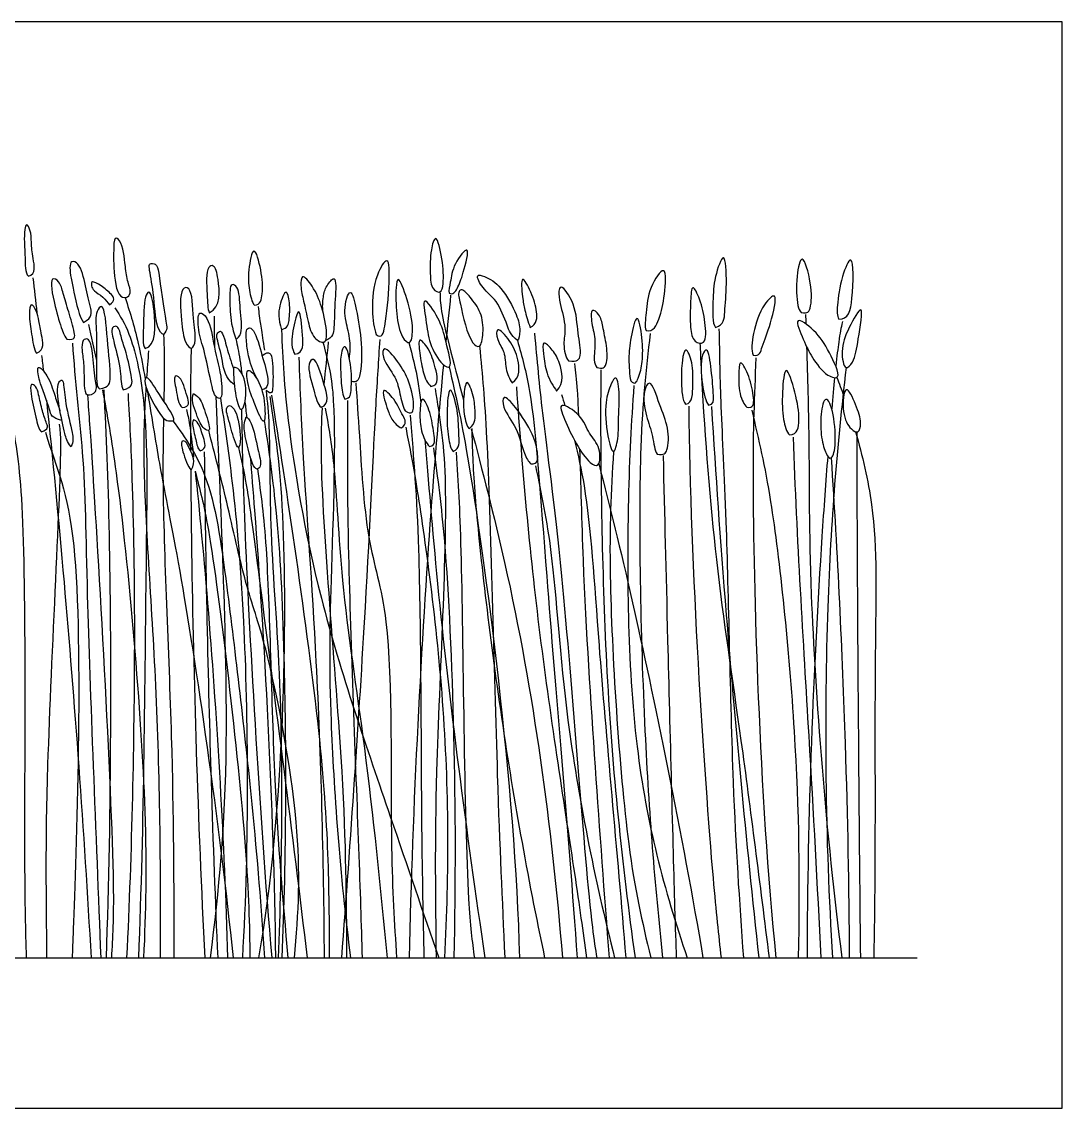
# Model space of a CAD drawing. Header units: millimetres. Extents: x 0.2 to 24.3, y 8.3 to 14.
# Drawn here: x 22.874 to 24.261, y 8.339 to 9.786 of the extents above; entities that cross this region are included whole.
import ezdxf

# ---------------------------------------------------------------- set-up
doc = ezdxf.new("R2010")
doc.units = ezdxf.units.MM
for name, color, linetype, true_color in [('AG-DIAGRAM', 7, 'Continuous', 0xfecc66), ('AG-PLANTS', 7, 'Continuous', 0x66ccff), ('X-VPRT', 6, 'Continuous', 0xff00ff)]:
    doc.layers.add(name, color=color, linetype=linetype, true_color=true_color)

msp = doc.modelspace()

# ---------------------------------------------------------------- linework, layer by layer
at = {"layer": 'AG-DIAGRAM'}
msp.add_line((21.5706, 8.5392), (24.0679, 8.5392), dxfattribs=at)
at = {"layer": 'AG-PLANTS'}
for points, knots in [([(22.8831, 9.4473), (22.8788, 9.4518), (22.879, 9.4739), (22.8774, 9.492), (22.8779, 9.508), (22.8805, 9.5194), (22.8867, 9.5074), (22.8871, 9.4917), (22.8882, 9.4727), (22.894, 9.4504), (22.8831, 9.4473)], [0, 0, 0, 0, 0.282709, 0.534439, 0.762472, 0.909321, 1.07173, 1.297758, 1.556422, 1.832909, 1.832909, 1.832909, 1.832909]), ([(23.004, 9.4235), (22.9987, 9.4316), (22.9963, 9.465), (22.9969, 9.4795), (22.997, 9.5013), (23.0091, 9.4924), (23.0118, 9.4632), (23.0149, 9.4405), (23.021, 9.4256), (23.0136, 9.4172), (23.0067, 9.4194), (23.004, 9.4235)], [0, 0, 0, 0, 0.326667, 0.551191, 0.750058, 0.897395, 1.289926, 1.541387, 1.740254, 1.88718, 2.052257, 2.052257, 2.052257, 2.052257]), ([(23.4317, 9.4266), (23.4293, 9.4255), (23.4196, 9.4298), (23.4186, 9.4521), (23.4184, 9.4793), (23.4265, 9.5078), (23.436, 9.4674), (23.4369, 9.44), (23.4344, 9.4277), (23.4317, 9.4266)], [0, 0, 0, 0, 0.158642, 0.393588, 0.682681, 0.889358, 1.161833, 1.457249, 1.634467, 1.634467, 1.634467, 1.634467]), ([(23.4439, 9.4249), (23.443, 9.4284), (23.4463, 9.4409), (23.4484, 9.4621), (23.4745, 9.4954), (23.4621, 9.4492), (23.4563, 9.4328), (23.4493, 9.4222), (23.4439, 9.4249)], [0, 0, 0, 0, 0.211109, 0.490783, 0.760331, 1.063372, 1.329876, 1.519564, 1.519564, 1.519564, 1.519564]), ([(23.1844, 9.4086), (23.181, 9.4124), (23.1768, 9.4308), (23.1754, 9.4523), (23.1833, 9.4949), (23.1947, 9.4519), (23.1959, 9.4267), (23.1927, 9.4091), (23.1844, 9.4086)], [0, 0, 0, 0, 0.255358, 0.545705, 0.827841, 1.115285, 1.428852, 1.660482, 1.660482, 1.660482, 1.660482]), ([(23.799, 9.3792), (23.7944, 9.3843), (23.7959, 9.417), (23.7963, 9.4421), (23.8118, 9.4881), (23.8146, 9.4326), (23.811, 9.4027), (23.8105, 9.3824), (23.799, 9.3792)], [0, 0, 0, 0, 0.326113, 0.649896, 0.939677, 1.266178, 1.611075, 1.866803, 1.866803, 1.866803, 1.866803]), ([(23.9133, 9.399), (23.911, 9.4011), (23.9072, 9.4094), (23.9058, 9.4444), (23.9143, 9.4839), (23.9277, 9.4354), (23.9271, 9.4065), (23.9221, 9.3973), (23.9133, 9.399)], [0, 0, 0, 0, 0.182171, 0.531806, 0.804152, 1.128633, 1.453244, 1.628197, 1.628197, 1.628197, 1.628197]), ([(23.9633, 9.3902), (23.9606, 9.3943), (23.9613, 9.4107), (23.9657, 9.4434), (23.9832, 9.4868), (23.9831, 9.4165), (23.9758, 9.389), (23.9633, 9.3902)], [0, 0, 0, 0, 0.243062, 0.596728, 0.875777, 1.278823, 1.602726, 1.602726, 1.602726, 1.602726]), ([(22.9567, 9.3859), (22.9508, 9.3925), (22.9437, 9.4272), (22.9373, 9.4564), (22.9397, 9.4688), (22.9529, 9.464), (22.9593, 9.4336), (22.9659, 9.406), (22.9688, 9.3925), (22.9567, 9.3859)], [0, 0, 0, 0, 0.388884, 0.730836, 0.904436, 1.082374, 1.411318, 1.743208, 1.983661, 1.983661, 1.983661, 1.983661]), ([(23.0634, 9.3697), (23.0689, 9.3757), (23.0654, 9.3881), (23.0574, 9.4504), (23.0546, 9.464), (23.0441, 9.465), (23.0439, 9.456), (23.0511, 9.4245), (23.0521, 9.3818), (23.0606, 9.37), (23.0634, 9.3697)], [0, 0, 0, 0, 0.209656, 0.648686, 0.843733, 0.985888, 1.120474, 1.434948, 1.803245, 1.999417, 1.999417, 1.999417, 1.999417]), ([(23.1242, 9.3987), (23.1221, 9.4036), (23.1214, 9.4228), (23.1191, 9.4602), (23.132, 9.4629), (23.1369, 9.4428), (23.1401, 9.4056), (23.1242, 9.3987)], [0, 0, 0, 0, 0.312881, 0.68631, 0.845458, 1.117991, 1.539971, 1.539971, 1.539971, 1.539971]), ([(23.3468, 9.3696), (23.3437, 9.3775), (23.34, 9.4038), (23.3438, 9.4455), (23.3643, 9.4791), (23.3645, 9.434), (23.3599, 9.3853), (23.3545, 9.3635), (23.3468, 9.3696)], [0, 0, 0, 0, 0.32077, 0.702306, 0.9689, 1.267536, 1.69413, 1.936279, 1.936279, 1.936279, 1.936279]), ([(23.7065, 9.375), (23.7042, 9.3803), (23.7073, 9.4009), (23.7085, 9.4294), (23.7346, 9.4692), (23.7311, 9.4185), (23.7257, 9.3938), (23.7164, 9.3727), (23.7065, 9.375)], [0, 0, 0, 0, 0.270794, 0.595694, 0.887975, 1.197832, 1.525525, 1.776595, 1.776595, 1.776595, 1.776595]), ([(22.9344, 9.3633), (22.9327, 9.3655), (22.9289, 9.3714), (22.9159, 9.4148), (22.9109, 9.4492), (22.9258, 9.4397), (22.9294, 9.4238), (22.937, 9.3997), (22.9445, 9.3741), (22.946, 9.3619), (22.9344, 9.3633)], [0, 0, 0, 0, 0.202793, 0.405585, 0.724165, 0.914216, 1.167282, 1.484457, 1.818285, 2.042091, 2.042091, 2.042091, 2.042091]), ([(23.2649, 9.3654), (23.26, 9.3709), (23.2557, 9.3872), (23.25, 9.4147), (23.2457, 9.4313), (23.247, 9.4531), (23.2645, 9.4311), (23.2745, 9.408), (23.282, 9.373), (23.2789, 9.3559), (23.2686, 9.3613), (23.2649, 9.3654)], [0, 0, 0, 0, 0.248214, 0.522676, 0.76628, 0.928683, 1.138229, 1.425223, 1.734949, 1.911612, 2.099722, 2.099722, 2.099722, 2.099722]), ([(23.2758, 9.3995), (23.2749, 9.4062), (23.2758, 9.4201), (23.2793, 9.4336), (23.2944, 9.4523), (23.2916, 9.4128), (23.2906, 9.381), (23.2895, 9.3657), (23.2789, 9.3613)], [0, 0, 0, 0, 0.26639, 0.502963, 0.716458, 1.026765, 1.391488, 1.634149, 1.634149, 1.634149, 1.634149]), ([(23.3818, 9.3664), (23.3773, 9.3742), (23.3735, 9.3973), (23.3722, 9.4289), (23.3758, 9.451), (23.3896, 9.4132), (23.3969, 9.3798), (23.393, 9.3539), (23.3846, 9.3617), (23.3818, 9.3664)], [0, 0, 0, 0, 0.288949, 0.593485, 0.765434, 1.038045, 1.370839, 1.585477, 1.761207, 1.761207, 1.761207, 1.761207]), ([(23.5349, 9.3617), (23.5371, 9.3629), (23.5393, 9.3768), (23.5343, 9.3967), (23.5153, 9.4328), (23.4937, 9.4472), (23.4777, 9.4506), (23.4895, 9.4292), (23.5086, 9.4157), (23.521, 9.3826), (23.5261, 9.3689), (23.5349, 9.3617)], [0, 0, 0, 0, 0.197614, 0.455411, 0.80158, 1.084943, 1.249397, 1.472709, 1.749919, 2.070845, 2.308295, 2.308295, 2.308295, 2.308295]), ([(23.5521, 9.3792), (23.549, 9.3862), (23.5444, 9.4034), (23.5418, 9.4171), (23.5384, 9.4544), (23.555, 9.4234), (23.5615, 9.4012), (23.5612, 9.3835), (23.5521, 9.3792)], [0, 0, 0, 0, 0.302599, 0.565115, 0.860838, 1.137109, 1.461476, 1.752061, 1.752061, 1.752061, 1.752061]), ([(23.0388, 9.3509), (23.0348, 9.356), (23.0373, 9.3798), (23.0363, 9.4176), (23.0453, 9.431), (23.0525, 9.4003), (23.0536, 9.3551), (23.0388, 9.3509)], [0, 0, 0, 0, 0.303673, 0.667432, 0.827124, 1.115874, 1.528062, 1.528062, 1.528062, 1.528062]), ([(23.093, 9.3592), (23.0894, 9.3666), (23.0873, 9.3871), (23.0835, 9.4315), (23.102, 9.434), (23.1019, 9.389), (23.1074, 9.3649), (23.1017, 9.3471), (23.0952, 9.3547), (23.093, 9.3592)], [0, 0, 0, 0, 0.283242, 0.611499, 0.75519, 1.079724, 1.357947, 1.533507, 1.703691, 1.703691, 1.703691, 1.703691]), ([(23.1598, 9.3638), (23.154, 9.3794), (23.1516, 9.4001), (23.1511, 9.4268), (23.1533, 9.4382), (23.1648, 9.4325), (23.1644, 9.4034), (23.1699, 9.3733), (23.1618, 9.3636), (23.1598, 9.3638)], [0, 0, 0, 0, 0.303492, 0.603013, 0.763071, 0.917345, 1.219378, 1.540991, 1.721258, 1.721258, 1.721258, 1.721258]), ([(23.2205, 9.3761), (23.2159, 9.3912), (23.2164, 9.4061), (23.2273, 9.4348), (23.232, 9.4095), (23.2314, 9.3899), (23.2286, 9.3782), (23.2205, 9.3761)], [0, 0, 0, 0, 0.309492, 0.597785, 0.846796, 1.158564, 1.39128, 1.39128, 1.39128, 1.39128]), ([(23.3109, 9.3382), (23.312, 9.3458), (23.3132, 9.3609), (23.3061, 9.3867), (23.3043, 9.4012), (23.3063, 9.4168), (23.3135, 9.4325), (23.3214, 9.3984), (23.3282, 9.3596), (23.3271, 9.3163), (23.3208, 9.3049), (23.3138, 9.3075)], [0, 0, 0, 0, 0.260665, 0.537644, 0.745739, 0.967786, 1.13264, 1.398071, 1.766578, 2.124224, 2.305723, 2.305723, 2.305723, 2.305723]), ([(23.4317, 9.4266), (23.4323, 9.4178), (23.4306, 9.4047), (23.4487, 9.3367), (23.4632, 9.2825)], [0, 0, 0, 0, 0.2632628, 0.7073956, 0.7073956, 0.7073956, 0.7073956]), ([(23.4757, 9.3588), (23.4673, 9.3699), (23.4606, 9.405), (23.4548, 9.4264), (23.4621, 9.4311), (23.4729, 9.4183), (23.4878, 9.3993), (23.4902, 9.3733), (23.486, 9.3498), (23.4785, 9.3551), (23.4757, 9.3588)], [0, 0, 0, 0, 0.500182, 0.727598, 0.840822, 1.036501, 1.292802, 1.560648, 1.782253, 1.946961, 1.946961, 1.946961, 1.946961]), ([(23.6032, 9.3344), (23.5991, 9.3391), (23.595, 9.3582), (23.6007, 9.3779), (23.5917, 9.4105), (23.5893, 9.4257), (23.5931, 9.4385), (23.6142, 9.4077), (23.6142, 9.3729), (23.6217, 9.343), (23.6151, 9.3327), (23.6032, 9.3344)], [0, 0, 0, 0, 0.265515, 0.523443, 0.8395, 1.063326, 1.201959, 1.492012, 1.837642, 2.138033, 2.332431, 2.332431, 2.332431, 2.332431]), ([(23.7719, 9.3609), (23.7677, 9.3646), (23.7648, 9.3807), (23.7654, 9.4109), (23.7673, 9.4403), (23.78, 9.4135), (23.7851, 9.3884), (23.7877, 9.3555), (23.7752, 9.3581), (23.7719, 9.3609)], [0, 0, 0, 0, 0.226887, 0.530894, 0.748804, 0.964604, 1.255436, 1.518096, 1.688726, 1.688726, 1.688726, 1.688726]), ([(23.0121, 9.4189), (23.019, 9.397), (23.0273, 9.3721), (23.036, 9.3259), (23.0388, 9.3106)], [0, 0, 0, 0, 0.4271776, 0.6188509, 0.6188509, 0.6188509, 0.6188509]), ([(23.4355, 9.3302), (23.4288, 9.3364), (23.4165, 9.3588), (23.4139, 9.3853), (23.4063, 9.4275), (23.4331, 9.3877), (23.4383, 9.3641), (23.45, 9.3215), (23.4392, 9.3268), (23.4355, 9.3302)], [0, 0, 0, 0, 0.291017, 0.583766, 0.840101, 1.114684, 1.414012, 1.709617, 1.869536, 1.869536, 1.869536, 1.869536]), ([(23.8492, 9.3422), (23.8463, 9.348), (23.8487, 9.3734), (23.86, 9.4072), (23.8837, 9.431), (23.8722, 9.381), (23.8616, 9.3566), (23.8575, 9.34), (23.8492, 9.3422)], [0, 0, 0, 0, 0.298654, 0.65407, 0.884372, 1.216009, 1.53956, 1.761005, 1.761005, 1.761005, 1.761005]), ([(22.8938, 9.3446), (22.8904, 9.3495), (22.8873, 9.3716), (22.8834, 9.3936), (22.8856, 9.4146), (22.8948, 9.4001), (22.8971, 9.3873), (22.9002, 9.3701), (22.9053, 9.3491), (22.8938, 9.3446)], [0, 0, 0, 0, 0.305301, 0.613798, 0.829129, 1.021481, 1.243927, 1.504706, 1.801798, 1.801798, 1.801798, 1.801798]), ([(22.9781, 9.2973), (22.9755, 9.2987), (22.9725, 9.3074), (22.9752, 9.372), (22.9714, 9.3982), (22.9847, 9.415), (22.9883, 9.3587), (22.9935, 9.3155), (22.9912, 9.2992), (22.9781, 9.2973)], [0, 0, 0, 0, 0.175039, 0.623838, 0.924666, 1.09024, 1.459803, 1.858877, 2.080393, 2.080393, 2.080393, 2.080393]), ([(22.9985, 9.4052), (23.0056, 9.3941), (23.0207, 9.3696), (23.0436, 9.2697), (23.0387, 9.051), (23.0372, 8.7149), (23.0297, 8.5392)], [0, 0, 0, 0, 0.323519, 0.81298, 1.578146, 2.732948, 2.732948, 2.732948, 2.732948]), ([(23.1118, 9.3981), (23.1086, 9.3962), (23.1091, 9.3714), (23.1188, 9.3486), (23.1277, 9.2959), (23.1328, 9.2866), (23.1416, 9.2814), (23.1415, 9.3131), (23.1301, 9.3513), (23.1255, 9.3896), (23.1141, 9.3995), (23.1118, 9.3981)], [0, 0, 0, 0, 0.243466, 0.529309, 0.898662, 1.065912, 1.180139, 1.432115, 1.778341, 2.100502, 2.277206, 2.277206, 2.277206, 2.277206]), ([(23.1892, 9.4068), (23.1905, 9.3973), (23.1911, 9.3919), (23.1959, 9.3611), (23.1978, 9.3489)], [0, 0, 0, 0, 0.2760735, 0.4067077, 0.4067077, 0.4067077, 0.4067077]), ([(23.2384, 9.3433), (23.2367, 9.3464), (23.232, 9.357), (23.2372, 9.3841), (23.2449, 9.4099), (23.2488, 9.3673), (23.2504, 9.3457), (23.2384, 9.3433)], [0, 0, 0, 0, 0.22752, 0.56812, 0.798819, 1.141957, 1.464707, 1.464707, 1.464707, 1.464707]), ([(23.6406, 9.3259), (23.6387, 9.3283), (23.6358, 9.3363), (23.6402, 9.362), (23.6337, 9.3821), (23.632, 9.4068), (23.6457, 9.3958), (23.6486, 9.3799), (23.6542, 9.3551), (23.6555, 9.3305), (23.6488, 9.323), (23.6406, 9.3259)], [0, 0, 0, 0, 0.178114, 0.452295, 0.72377, 0.949479, 1.121832, 1.347065, 1.628792, 1.901143, 2.072908, 2.072908, 2.072908, 2.072908]), ([(23.9729, 9.3257), (23.9693, 9.3271), (23.9654, 9.3513), (23.9744, 9.375), (23.9988, 9.4196), (23.9884, 9.3601), (23.9848, 9.335), (23.9755, 9.3247), (23.9729, 9.3257)], [0, 0, 0, 0, 0.241727, 0.53774, 0.810849, 1.130265, 1.421852, 1.593654, 1.593654, 1.593654, 1.593654]), ([(23.686, 9.3079), (23.6843, 9.3155), (23.6827, 9.339), (23.6851, 9.3625), (23.6946, 9.4048), (23.7024, 9.3617), (23.702, 9.3346), (23.6977, 9.3129), (23.6913, 9.3017), (23.686, 9.3079)], [0, 0, 0, 0, 0.299678, 0.600833, 0.88183, 1.166091, 1.478768, 1.743784, 1.93429, 1.93429, 1.93429, 1.93429]), ([(23.9487, 9.3157), (23.9404, 9.321), (23.9267, 9.3401), (23.9172, 9.3597), (23.901, 9.3981), (23.9347, 9.3731), (23.9491, 9.3496), (23.9693, 9.3083), (23.9541, 9.3123), (23.9487, 9.3157)], [0, 0, 0, 0, 0.287571, 0.554637, 0.815303, 1.068378, 1.379452, 1.67809, 1.864775, 1.864775, 1.864775, 1.864775]), ([(23.968, 9.3868), (23.9663, 9.3777), (23.964, 9.3684), (23.9607, 9.3407), (23.9593, 9.3274)], [0, 0, 0, 0, 0.2709103, 0.444238, 0.444238, 0.444238, 0.444238]), ([(23.0094, 9.296), (23.0066, 9.3017), (23.0066, 9.3224), (22.9984, 9.3552), (22.9917, 9.3797), (23.0038, 9.3821), (23.007, 9.3633), (23.014, 9.3462), (23.0207, 9.3125), (23.0228, 9.2998), (23.0094, 9.296)], [0, 0, 0, 0, 0.297189, 0.660383, 0.93433, 1.080431, 1.315914, 1.586183, 1.934586, 2.170922, 2.170922, 2.170922, 2.170922]), ([(23.0634, 9.3697), (23.0638, 9.3525), (23.0647, 9.3302), (23.0639, 9.2949), (23.0636, 9.281)], [0, 0, 0, 0, 0.3698689, 0.5694909, 0.5694909, 0.5694909, 0.5694909]), ([(23.1577, 9.3024), (23.145, 9.3121), (23.1425, 9.3342), (23.135, 9.3632), (23.1333, 9.3702), (23.1402, 9.377), (23.1454, 9.3615), (23.1492, 9.3451), (23.1549, 9.329), (23.1564, 9.3242)], [1.620635, 1.620635, 1.620635, 1.620635, 1.939761, 2.267393, 2.419081, 2.559836, 2.760638, 3.065571, 3.202147, 3.202147, 3.202147, 3.202147]), ([(23.1884, 9.3096), (23.1835, 9.3186), (23.1761, 9.3383), (23.174, 9.3579), (23.1724, 9.3794), (23.1846, 9.3782), (23.1934, 9.3443), (23.2025, 9.3171), (23.2035, 9.2976), (23.1942, 9.2961)], [0, 0, 0, 0, 0.307694, 0.56707, 0.799411, 0.935784, 1.251859, 1.575882, 1.811639, 1.811639, 1.811639, 1.811639]), ([(23.2205, 9.3761), (23.222, 9.3357), (23.2271, 9.2511), (23.2668, 9.0115), (23.3633, 8.7353), (23.4085, 8.601), (23.4304, 8.5392)], [0, 0, 0, 0, 0.566586, 1.364727, 2.26341, 2.957562, 2.957562, 2.957562, 2.957562]), ([(23.5279, 9.3051), (23.5245, 9.3101), (23.5182, 9.3245), (23.5192, 9.3468), (23.5074, 9.3606), (23.5061, 9.3834), (23.5274, 9.3596), (23.5365, 9.338), (23.5389, 9.3127), (23.5279, 9.3051)], [0, 0, 0, 0, 0.274684, 0.553656, 0.81549, 1.029093, 1.303218, 1.621311, 1.951908, 1.951908, 1.951908, 1.951908]), ([(23.5576, 9.3715), (23.561, 9.3359), (23.5681, 9.2549), (23.5975, 9.056), (23.6266, 8.6294), (23.6388, 8.5502), (23.6407, 8.5392)], [0, 0, 0, 0, 0.532588, 1.293499, 2.40789, 2.617425, 2.617425, 2.617425, 2.617425]), ([(23.7118, 9.3712), (23.7063, 9.3207), (23.694, 9.219), (23.7014, 8.837), (23.7178, 8.6384), (23.7284, 8.5392)], [0, 0, 0, 0, 0.634626, 1.635153, 2.5006, 2.5006, 2.5006, 2.5006]), ([(23.8036, 9.3774), (23.8042, 9.3428), (23.8056, 9.2682), (23.8148, 9.1154), (23.8198, 8.7765), (23.8306, 8.6155), (23.8361, 8.5392)], [0, 0, 0, 0, 0.524055, 1.161993, 2.12031, 2.86842, 2.86842, 2.86842, 2.86842]), ([(22.9418, 9.3581), (22.9451, 9.308), (22.9588, 9.2042), (22.96, 9.0177), (22.9732, 8.7019), (22.9796, 8.5392)], [0.012816, 0.012816, 0.012816, 0.012816, 0.62312, 1.333427, 2.449415, 2.449415, 2.449415, 2.449415]), ([(22.9619, 9.2895), (22.9586, 9.2908), (22.9568, 9.3035), (22.9578, 9.3284), (22.9544, 9.3474), (22.9542, 9.3623), (22.9645, 9.3661), (22.97, 9.3429), (22.9706, 9.3118), (22.9766, 9.2928), (22.9649, 9.2882), (22.9619, 9.2895)], [0, 0, 0, 0, 0.187194, 0.451501, 0.683605, 0.870451, 0.996724, 1.225448, 1.527385, 1.739371, 1.912414, 1.912414, 1.912414, 1.912414]), ([(23.1598, 9.3638), (23.1616, 9.3545), (23.1639, 9.3452), (23.1667, 9.3246), (23.1676, 9.3176)], [0, 0, 0, 0, 0.2749287, 0.3898165, 0.3898165, 0.3898165, 0.3898165]), ([(23.2757, 9.3594), (23.281, 9.3374), (23.2961, 9.2939), (23.285, 9.0271), (23.2831, 8.8645), (23.2985, 8.6463), (23.3125, 8.5392)], [0, 0, 0, 0, 0.423806, 1.237561, 1.94349, 2.822614, 2.822614, 2.822614, 2.822614]), ([(23.305, 9.2837), (23.3018, 9.2875), (23.2998, 9.3062), (23.2992, 9.3243), (23.299, 9.346), (23.3068, 9.3597), (23.3148, 9.3218), (23.3135, 9.2999), (23.3127, 9.2843), (23.305, 9.2837)], [0, 0, 0, 0, 0.25705, 0.507031, 0.768109, 0.917069, 1.216274, 1.507995, 1.723225, 1.723225, 1.723225, 1.723225]), ([(23.3514, 9.363), (23.3496, 9.334), (23.3452, 9.2699), (23.3323, 8.9907), (23.3123, 8.6954), (23.3004, 8.5392)], [0, 0, 0, 0, 0.480839, 1.325891, 2.424405, 2.424405, 2.424405, 2.424405]), ([(23.3902, 9.3589), (23.3948, 9.3407), (23.4003, 9.3233), (23.4051, 9.2881), (23.4062, 9.2789)], [0, 0, 0, 0, 0.3866345, 0.5071285, 0.5071285, 0.5071285, 0.5071285]), ([(23.4197, 9.3004), (23.4149, 9.3042), (23.4085, 9.3193), (23.4051, 9.3421), (23.4018, 9.3695), (23.419, 9.3481), (23.4247, 9.3281), (23.4317, 9.3023), (23.4197, 9.3004)], [0, 0, 0, 0, 0.258424, 0.554521, 0.789718, 1.017488, 1.312994, 1.606525, 1.606525, 1.606525, 1.606525]), ([(23.4846, 9.3545), (23.4881, 9.3133), (23.4969, 9.2338), (23.5069, 8.7734), (23.5145, 8.6188), (23.5181, 8.5392)], [0, 0, 0, 0, 0.573249, 1.662136, 2.445847, 2.445847, 2.445847, 2.445847]), ([(23.5349, 9.3617), (23.541, 9.3393), (23.5568, 9.2882), (23.5738, 9.03), (23.6023, 8.71), (23.6146, 8.5392)], [0, 0, 0, 0, 0.429902, 1.238801, 2.381977, 2.381977, 2.381977, 2.381977]), ([(23.5872, 9.2944), (23.5827, 9.3), (23.5722, 9.3184), (23.5704, 9.341), (23.5672, 9.3645), (23.5838, 9.3473), (23.5915, 9.3326), (23.5981, 9.3052), (23.5872, 9.2944)], [0, 0, 0, 0, 0.319384, 0.635084, 0.869884, 1.104817, 1.383511, 1.747956, 1.747956, 1.747956, 1.747956]), ([(23.9203, 9.3535), (23.9216, 9.3126), (23.9246, 9.2096), (23.922, 9.0198), (23.9461, 8.7018), (23.9674, 8.5392)], [0.171716, 0.171716, 0.171716, 0.171716, 0.661303, 1.403946, 2.516926, 2.516926, 2.516926, 2.516926]), ([(23.1, 9.3514), (23.0998, 9.3421), (23.0993, 9.3264), (23.0991, 9.2637), (23.0993, 9.2141)], [0, 0, 0, 0, 0.2713574, 0.7191174, 0.7191174, 0.7191174, 0.7191174]), ([(23.1945, 9.3419), (23.2053, 9.3496), (23.2095, 9.3333), (23.2093, 9.3028), (23.2078, 9.2881), (23.2, 9.2952)], [0, 0, 0, 0, 0.351586, 0.871561, 1.192795, 1.192795, 1.192795, 1.192795]), ([(23.2435, 9.3393), (23.2452, 9.2944), (23.2485, 9.1997), (23.2698, 8.9257), (23.2764, 8.6711), (23.2773, 8.5392)], [0, 0, 0, 0, 0.597017, 1.445145, 2.451335, 2.451335, 2.451335, 2.451335]), ([(23.3853, 9.268), (23.3819, 9.274), (23.378, 9.2915), (23.3739, 9.3134), (23.3537, 9.3364), (23.3566, 9.3577), (23.3778, 9.3309), (23.3914, 9.3086), (23.3989, 9.2733), (23.3942, 9.2625), (23.3853, 9.268)], [0, 0, 0, 0, 0.269886, 0.537601, 0.845214, 1.029715, 1.30227, 1.611611, 1.941997, 2.120032, 2.120032, 2.120032, 2.120032]), ([(23.759, 9.2767), (23.7547, 9.282), (23.753, 9.3075), (23.7536, 9.332), (23.7589, 9.3569), (23.7701, 9.3287), (23.7678, 9.305), (23.7691, 9.2782), (23.759, 9.2767)], [0, 0, 0, 0, 0.303517, 0.608383, 0.82142, 1.063026, 1.370397, 1.661812, 1.661812, 1.661812, 1.661812]), ([(23.7898, 9.2757), (23.7859, 9.28), (23.7802, 9.3042), (23.7784, 9.3403), (23.7893, 9.3551), (23.7938, 9.3192), (23.7965, 9.2912), (23.7965, 9.2758), (23.7898, 9.2757)], [0, 0, 0, 0, 0.297396, 0.642611, 0.804178, 1.092425, 1.416948, 1.624415, 1.624415, 1.624415, 1.624415]), ([(23.8527, 9.3387), (23.8507, 9.2848), (23.8451, 9.1789), (23.8573, 8.7547), (23.8794, 8.5392)], [0, 0, 0, 0, 0.654743, 1.936446, 1.936446, 1.936446, 1.936446]), ([(22.9278, 9.255), (22.9138, 9.2585), (22.9124, 9.2696), (22.8974, 9.3079), (22.8963, 9.3155), (22.8944, 9.3314), (22.9115, 9.3124), (22.9163, 9.2931), (22.9233, 9.2741), (22.9252, 9.2678)], [1.624472, 1.624472, 1.624472, 1.624472, 1.867006, 2.253108, 2.444991, 2.62509, 2.868751, 3.198947, 3.394889, 3.394889, 3.394889, 3.394889]), ([(23.1671, 9.2698), (23.1643, 9.2695), (23.158, 9.2896), (23.1567, 9.3173), (23.1559, 9.3274), (23.1673, 9.3228), (23.1766, 9.2955), (23.1701, 9.2702), (23.1671, 9.2698)], [0, 0, 0, 0, 0.22396, 0.514977, 0.64592, 0.785947, 1.071475, 1.323978, 1.323978, 1.323978, 1.323978]), ([(23.2735, 9.2728), (23.2686, 9.2762), (23.2637, 9.2963), (23.2534, 9.3286), (23.2658, 9.3427), (23.2771, 9.3033), (23.2851, 9.2772), (23.2735, 9.2728)], [0, 0, 0, 0, 0.286991, 0.624816, 0.790924, 1.131367, 1.450508, 1.450508, 1.450508, 1.450508]), ([(23.4364, 9.3294), (23.4304, 9.2691), (23.4135, 9.0789), (23.3946, 8.7373), (23.3907, 8.5392)], [0.292623, 0.292623, 0.292623, 0.292623, 0.87641, 2.130689, 2.130689, 2.130689, 2.130689]), ([(23.444, 9.3264), (23.4528, 9.2864), (23.4731, 9.2079), (23.5324, 8.7651), (23.5376, 8.5392)], [0, 0, 0, 0, 0.570051, 1.892622, 1.892622, 1.892622, 1.892622]), ([(23.6109, 9.3312), (23.6122, 9.3189), (23.6142, 9.3072), (23.6157, 9.275), (23.6163, 9.2623)], [0, 0, 0, 0, 0.3127962, 0.47266, 0.47266, 0.47266, 0.47266]), ([(23.9729, 9.3257), (23.9609, 9.2195), (23.943, 9.0127), (23.9447, 8.6962), (23.955, 8.5392)], [0, 0, 0, 0, 0.921012, 2.002239, 2.002239, 2.002239, 2.002239]), ([(23.0623, 9.2593), (23.0544, 9.2678), (23.0348, 9.3049), (23.0413, 9.3165), (23.0535, 9.2953), (23.0824, 9.2538), (23.0716, 9.2548), (23.0665, 9.2546), (23.0623, 9.2593)], [0, 0, 0, 0, 0.278743, 0.417595, 0.653544, 0.88479, 1.015543, 1.166376, 1.166376, 1.166376, 1.166376]), ([(23.0881, 9.2723), (23.0831, 9.2765), (23.0807, 9.2949), (23.0756, 9.3164), (23.0879, 9.3127), (23.0938, 9.2883), (23.0994, 9.2734), (23.0881, 9.2723)], [0, 0, 0, 0, 0.294842, 0.543699, 0.690261, 0.994206, 1.233729, 1.233729, 1.233729, 1.233729]), ([(23.1761, 9.3217), (23.1734, 9.321), (23.1749, 9.302), (23.1842, 9.2785), (23.1986, 9.2429), (23.1992, 9.2771), (23.1923, 9.3081), (23.1787, 9.3224), (23.1761, 9.3217)], [0, 0, 0, 0, 0.212506, 0.505906, 0.744807, 1.019269, 1.306401, 1.509958, 1.509958, 1.509958, 1.509958]), ([(23.6463, 9.3227), (23.646, 9.2988), (23.6452, 9.2476), (23.6493, 8.8986), (23.6743, 8.6654), (23.6917, 8.5392)], [0, 0, 0, 0, 0.435033, 1.371346, 2.370823, 2.370823, 2.370823, 2.370823]), ([(23.6629, 9.214), (23.6603, 9.2138), (23.6532, 9.2386), (23.651, 9.2786), (23.6583, 9.3017), (23.6679, 9.3185), (23.6717, 9.2859), (23.6692, 9.2602), (23.6703, 9.2338), (23.6653, 9.2142), (23.6629, 9.214)], [0, 0, 0, 0, 0.242188, 0.584951, 0.845617, 1.007869, 1.254393, 1.533354, 1.810062, 2.027206, 2.027206, 2.027206, 2.027206]), ([(23.7804, 9.3124), (23.7849, 9.2302), (23.7989, 9.0545), (23.8334, 8.8348), (23.8581, 8.6364), (23.8704, 8.5392)], [0.137692, 0.137692, 0.137692, 0.137692, 0.874824, 1.677144, 2.532347, 2.532347, 2.532347, 2.532347]), ([(23.8975, 9.2358), (23.8935, 9.2399), (23.8881, 9.2587), (23.8874, 9.2886), (23.8915, 9.3375), (23.9067, 9.2883), (23.9117, 9.259), (23.9085, 9.2363), (23.8975, 9.2358)], [0, 0, 0, 0, 0.263186, 0.600419, 0.901291, 1.212528, 1.555872, 1.818545, 1.818545, 1.818545, 1.818545]), ([(22.9007, 9.2402), (22.8963, 9.2427), (22.8933, 9.2613), (22.8862, 9.288), (22.8854, 9.3055), (22.8941, 9.3002), (22.897, 9.2888), (22.9014, 9.2677), (22.9069, 9.2521), (22.9104, 9.2433), (22.9007, 9.2402)], [0, 0, 0, 0, 0.25629, 0.572923, 0.768375, 0.898978, 1.087303, 1.352617, 1.591631, 1.767506, 1.767506, 1.767506, 1.767506]), ([(22.9401, 9.2201), (22.9435, 9.2269), (22.9417, 9.2407), (22.9322, 9.2762), (22.9305, 9.3031), (22.9282, 9.3099), (22.9202, 9.3055), (22.9236, 9.2717), (22.9316, 9.2389), (22.9342, 9.2272), (22.9401, 9.2201)], [0, 0, 0, 0, 0.229503, 0.591459, 0.892846, 1.017681, 1.146191, 1.474486, 1.824024, 2.043849, 2.043849, 2.043849, 2.043849]), ([(22.9817, 9.2961), (22.9881, 9.2635), (23.011, 9.1313), (23.0438, 8.7458), (23.0394, 8.601), (23.0367, 8.5392)], [0.342822, 0.342822, 0.342822, 0.342822, 0.729558, 1.823105, 2.488644, 2.488644, 2.488644, 2.488644]), ([(22.9836, 9.2959), (22.9867, 9.2311), (22.9931, 9.1056), (22.9939, 8.7315), (22.9866, 8.5392)], [0, 0, 0, 0, 0.718103, 1.905617, 1.905617, 1.905617, 1.905617]), ([(23.0398, 9.3004), (23.0379, 9.2703), (23.0337, 9.1738), (23.0573, 8.8961), (23.0592, 8.6603), (23.0589, 8.5392)], [0.211448, 0.211448, 0.211448, 0.211448, 0.61823, 1.51212, 2.471012, 2.471012, 2.471012, 2.471012]), ([(23.0412, 9.2966), (23.0468, 9.2639), (23.0612, 9.1717), (23.0877, 9.0572), (23.138, 8.7165), (23.1559, 8.5392)], [0.676278, 0.676278, 0.676278, 0.676278, 1.071178, 1.69363, 2.839091, 2.839091, 2.839091, 2.839091]), ([(23.2, 9.2952), (23.2015, 9.2791), (23.2054, 9.2451), (23.2041, 9.0933), (23.2226, 8.9017), (23.2213, 8.6609), (23.2159, 8.5392)], [0, 0, 0, 0, 0.35881, 0.968937, 1.701866, 2.677307, 2.677307, 2.677307, 2.677307]), ([(23.3197, 9.3051), (23.321, 9.2816), (23.3247, 9.2358), (23.3323, 9.0905), (23.3707, 8.9911), (23.3637, 8.6934), (23.371, 8.5857), (23.3738, 8.5392)], [0, 0, 0, 0, 0.432469, 1.031488, 1.583559, 2.47521, 3.046716, 3.046716, 3.046716, 3.046716]), ([(23.3802, 9.2452), (23.3755, 9.2465), (23.3661, 9.2579), (23.3617, 9.27), (23.3512, 9.3041), (23.3732, 9.2817), (23.381, 9.2629), (23.3885, 9.2507), (23.3802, 9.2452)], [0, 0, 0, 0, 0.235401, 0.469878, 0.740619, 0.979545, 1.264839, 1.481793, 1.481793, 1.481793, 1.481793]), ([(23.4253, 9.2978), (23.431, 9.2581), (23.4472, 9.1796), (23.4227, 8.7812), (23.4257, 8.6204), (23.4265, 8.5392)], [0, 0, 0, 0, 0.564343, 1.581049, 2.366801, 2.366801, 2.366801, 2.366801]), ([(23.4495, 9.2137), (23.4459, 9.2164), (23.442, 9.2359), (23.4404, 9.2611), (23.4436, 9.3115), (23.4572, 9.2644), (23.456, 9.2375), (23.4584, 9.2179), (23.4495, 9.2137)], [0, 0, 0, 0, 0.250351, 0.568285, 0.873666, 1.170015, 1.494776, 1.743556, 1.743556, 1.743556, 1.743556]), ([(23.471, 9.2444), (23.4674, 9.2464), (23.4629, 9.2664), (23.4627, 9.2839), (23.4667, 9.3161), (23.4778, 9.2847), (23.4784, 9.2679), (23.4794, 9.2516), (23.471, 9.2444)], [0, 0, 0, 0, 0.255785, 0.528205, 0.773327, 1.024974, 1.285296, 1.531398, 1.531398, 1.531398, 1.531398]), ([(23.5336, 9.2999), (23.5413, 9.1894), (23.5595, 8.9806), (23.6091, 8.6678), (23.6221, 8.5747), (23.6271, 8.5392)], [0, 0, 0, 0, 0.937757, 1.858969, 2.356689, 2.356689, 2.356689, 2.356689]), ([(23.6903, 9.3019), (23.6865, 9.251), (23.6809, 9.1481), (23.681, 8.8154), (23.7304, 8.63), (23.7612, 8.5392)], [0, 0, 0, 0, 0.636572, 1.568816, 2.421153, 2.421153, 2.421153, 2.421153]), ([(23.7212, 9.2104), (23.7179, 9.2148), (23.7157, 9.2361), (23.7062, 9.2603), (23.7011, 9.2915), (23.7128, 9.3134), (23.7242, 9.2749), (23.7367, 9.2467), (23.7367, 9.2159), (23.7303, 9.2087), (23.7212, 9.2104)], [0, 0, 0, 0, 0.27081, 0.56388, 0.877576, 1.065749, 1.388236, 1.691093, 1.979755, 2.155462, 2.155462, 2.155462, 2.155462]), ([(23.98, 9.2439), (23.975, 9.2487), (23.9669, 9.2639), (23.9709, 9.3094), (23.9873, 9.274), (23.9939, 9.2537), (23.9903, 9.2369), (23.983, 9.241), (23.98, 9.2439)], [0, 0, 0, 0, 0.258693, 0.536842, 0.783792, 1.045923, 1.222803, 1.38147, 1.38147, 1.38147, 1.38147]), ([(22.9072, 9.2821), (22.9155, 9.2038), (22.9372, 8.9795), (22.9573, 8.7071), (22.9666, 8.5392)], [0.425056, 0.425056, 0.425056, 0.425056, 1.038641, 2.16748, 2.16748, 2.16748, 2.16748]), ([(22.9619, 9.2895), (22.964, 9.2591), (22.968, 9.2101), (23.0012, 8.6483), (22.9953, 8.5671), (22.9938, 8.5392)], [0, 0, 0, 0, 0.491715, 1.71072, 2.166899, 2.166899, 2.166899, 2.166899]), ([(23.0159, 9.2909), (23.0181, 9.2531), (23.0221, 9.1715), (23.0264, 8.9485), (23.021, 8.6791), (23.0141, 8.5392)], [0, 0, 0, 0, 0.547965, 1.314216, 2.34418, 2.34418, 2.34418, 2.34418]), ([(23.1032, 9.2909), (23.0996, 9.2845), (23.107, 9.2627), (23.115, 9.2442), (23.1244, 9.2406), (23.125, 9.2483), (23.1164, 9.2724), (23.1121, 9.286), (23.1032, 9.2909)], [0, 0, 0, 0, 0.308023, 0.593202, 0.747203, 0.882358, 1.197389, 1.454305, 1.454305, 1.454305, 1.454305]), ([(23.133, 9.2874), (23.1372, 9.1813), (23.1563, 8.8087), (23.1365, 8.6311), (23.1256, 8.5392)], [0.556126, 0.556126, 0.556126, 0.556126, 1.594818, 2.423478, 2.423478, 2.423478, 2.423478]), ([(23.139, 9.2848), (23.1445, 9.2504), (23.1553, 9.1748), (23.1747, 8.9801), (23.1776, 8.6899), (23.1683, 8.5392)], [0, 0, 0, 0, 0.526161, 1.243504, 2.315483, 2.315483, 2.315483, 2.315483]), ([(23.2048, 9.2872), (23.2122, 9.2344), (23.2301, 9.1301), (23.2244, 8.7342), (23.19, 8.5392)], [0, 0, 0, 0, 0.650141, 1.892623, 1.892623, 1.892623, 1.892623]), ([(23.2072, 9.289), (23.2256, 9.171), (23.2838, 8.7893), (23.2835, 8.6363), (23.2842, 8.5392)], [0.582544, 0.582544, 0.582544, 0.582544, 1.473212, 2.335439, 2.335439, 2.335439, 2.335439]), ([(23.3086, 9.2818), (23.3083, 9.2129), (23.3075, 9.0828), (23.3229, 8.7041), (23.3266, 8.5847), (23.328, 8.5392)], [0, 0, 0, 0, 0.739351, 1.754174, 2.308434, 2.308434, 2.308434, 2.308434]), ([(23.4178, 9.2205), (23.413, 9.2244), (23.4055, 9.2426), (23.4045, 9.2624), (23.4067, 9.293), (23.4208, 9.2628), (23.4224, 9.2405), (23.4267, 9.2218), (23.4178, 9.2205)], [0, 0, 0, 0, 0.271629, 0.548833, 0.788533, 1.040986, 1.341081, 1.582791, 1.582791, 1.582791, 1.582791]), ([(23.553, 9.1973), (23.5494, 9.2005), (23.5426, 9.2119), (23.5355, 9.2462), (23.5152, 9.269), (23.515, 9.2925), (23.5355, 9.2701), (23.556, 9.2381), (23.5627, 9.2128), (23.5623, 9.1965), (23.553, 9.1973)], [0, 0, 0, 0, 0.224763, 0.550013, 0.862098, 1.060162, 1.30782, 1.662317, 1.952796, 2.167884, 2.167884, 2.167884, 2.167884]), ([(23.0939, 9.2699), (23.0953, 9.263), (23.0975, 9.2552), (23.1013, 9.2249), (23.1034, 9.2061)], [0, 0, 0, 0, 0.2372488, 0.4624066, 0.4624066, 0.4624066, 0.4624066]), ([(23.1513, 9.2751), (23.1447, 9.273), (23.1506, 9.2563), (23.1561, 9.2319), (23.1637, 9.2141), (23.1673, 9.2339), (23.1613, 9.2678), (23.1542, 9.274), (23.1513, 9.2751)], [0, 0, 0, 0, 0.23033, 0.53673, 0.72743, 0.926087, 1.262803, 1.447387, 1.447387, 1.447387, 1.447387]), ([(23.1671, 9.2698), (23.1682, 9.2176), (23.1698, 9.1151), (23.1905, 8.7336), (23.2075, 8.5392)], [0, 0, 0, 0, 0.644214, 1.859669, 1.859669, 1.859669, 1.859669]), ([(23.2747, 9.2721), (23.2736, 9.2545), (23.2704, 9.1456), (23.306, 8.7899), (23.3067, 8.6191), (23.3072, 8.5392)], [0.397487, 0.397487, 0.397487, 0.397487, 0.624831, 1.686764, 2.449401, 2.449401, 2.449401, 2.449401]), ([(23.2789, 9.2714), (23.2832, 9.2463), (23.2927, 9.1937), (23.2988, 9.033), (23.3334, 8.8187), (23.3523, 8.6327), (23.3614, 8.5392)], [0, 0, 0, 0, 0.44998, 1.088556, 1.860849, 2.7091, 2.7091, 2.7091, 2.7091]), ([(23.632, 9.1993), (23.6199, 9.2098), (23.6004, 9.2473), (23.5879, 9.2828), (23.6216, 9.2619), (23.6292, 9.2374), (23.6463, 9.2202), (23.645, 9.1916), (23.6361, 9.1957), (23.632, 9.1993)], [0, 0, 0, 0, 0.564418, 0.809819, 1.065352, 1.336652, 1.588393, 1.828172, 2.019673, 2.019673, 2.019673, 2.019673]), ([(23.7633, 9.2741), (23.765, 9.0643), (23.7905, 8.682), (23.8029, 8.5698), (23.8064, 8.5392)], [0, 0, 0, 0, 1.290592, 1.738591, 1.738591, 1.738591, 1.738591]), ([(23.7935, 9.2738), (23.7993, 9.1811), (23.8116, 8.9988), (23.8398, 8.6923), (23.8565, 8.5392)], [0, 0, 0, 0, 0.858835, 1.944129, 1.944129, 1.944129, 1.944129]), ([(23.8473, 9.2687), (23.8568, 9.2284), (23.8767, 9.1453), (23.9089, 8.836), (23.9115, 8.6393), (23.9091, 8.5392)], [0, 0, 0, 0, 0.573817, 1.475759, 2.343719, 2.343719, 2.343719, 2.343719]), ([(22.8607, 9.2615), (22.8661, 9.2214), (22.8819, 9.1496), (22.8763, 8.6852), (22.8792, 8.5766), (22.8801, 8.5392)], [0, 0, 0, 0, 0.566711, 1.686722, 2.192231, 2.192231, 2.192231, 2.192231]), ([(23.0632, 9.2583), (23.0627, 9.2337), (23.0611, 9.1201), (23.0764, 8.8316), (23.0769, 8.6368), (23.077, 8.5392)], [0.671899, 0.671899, 0.671899, 0.671899, 0.989398, 1.937216, 2.798098, 2.798098, 2.798098, 2.798098]), ([(23.0756, 9.2547), (23.0926, 9.232), (23.1276, 9.1798), (23.1492, 9.0269), (23.1817, 8.7522), (23.1933, 8.6062), (23.1979, 8.5392)], [0, 0, 0, 0, 0.474842, 1.106583, 1.984474, 2.670335, 2.670335, 2.670335, 2.670335]), ([(23.1122, 9.2146), (23.1086, 9.2172), (23.1063, 9.2304), (23.1013, 9.2483), (23.1024, 9.2584), (23.1117, 9.2499), (23.1154, 9.2335), (23.1216, 9.2175), (23.1122, 9.2146)], [0, 0, 0, 0, 0.233493, 0.494116, 0.636139, 0.798838, 1.054611, 1.298497, 1.298497, 1.298497, 1.298497]), ([(23.1734, 9.2598), (23.17, 9.2521), (23.1705, 9.2381), (23.1799, 9.1988), (23.1872, 9.1883), (23.195, 9.1953), (23.188, 9.218), (23.1828, 9.2496), (23.1752, 9.26), (23.1734, 9.2598)], [0, 0, 0, 0, 0.230327, 0.587479, 0.756952, 0.891994, 1.154299, 1.480729, 1.663165, 1.663165, 1.663165, 1.663165]), ([(23.1974, 9.2549), (23.2039, 9.2139), (23.2159, 9.1257), (23.2262, 8.9332), (23.2272, 8.673), (23.2208, 8.5392)], [0, 0, 0, 0, 0.573859, 1.287333, 2.309124, 2.309124, 2.309124, 2.309124]), ([(23.392, 9.2621), (23.3967, 9.2025), (23.4065, 9.088), (23.4061, 8.7256), (23.4091, 8.5941), (23.4102, 8.5392)], [0, 0, 0, 0, 0.688692, 1.678493, 2.294993, 2.294993, 2.294993, 2.294993]), ([(22.9079, 8.5392), (22.9072, 8.625), (22.9038, 8.7634), (22.9298, 9.2238), (22.9254, 9.2415), (22.9248, 9.2503)], [0, 0, 0, 0, 0.825254, 1.889076, 2.153683, 2.153683, 2.153683, 2.153683]), ([(22.9057, 9.2394), (22.9211, 9.1897), (22.9629, 9.111), (22.9446, 8.6195), (22.9418, 8.5489), (22.9414, 8.5392)], [0, 0, 0, 0, 0.642485, 1.80447, 2.022409, 2.022409, 2.022409, 2.022409]), ([(23.2376, 8.5392), (23.2433, 8.5992), (23.2493, 8.7133), (23.2031, 8.9512), (23.1721, 9.0349), (23.1478, 9.1483), (23.1316, 9.2102), (23.1234, 9.242)], [0, 0, 0, 0, 0.691652, 1.478306, 1.974252, 2.514036, 3.024618, 3.024618, 3.024618, 3.024618]), ([(23.386, 9.246), (23.3908, 9.2218), (23.4013, 9.1699), (23.4436, 8.8722), (23.4436, 8.6526), (23.4376, 8.5392)], [0, 0, 0, 0, 0.442207, 1.324703, 2.239472, 2.239472, 2.239472, 2.239472]), ([(23.4734, 9.2441), (23.4878, 9.1898), (23.5496, 8.9505), (23.5801, 8.7159), (23.595, 8.5392)], [0.808019, 0.808019, 0.808019, 0.808019, 1.218774, 2.389727, 2.389727, 2.389727, 2.389727]), ([(23.4741, 9.2444), (23.4749, 9.2163), (23.476, 9.1564), (23.5098, 8.8609), (23.5481, 8.6484), (23.5712, 8.5392)], [0, 0, 0, 0, 0.472073, 1.351648, 2.260427, 2.260427, 2.260427, 2.260427]), ([(23.9855, 9.2402), (23.995, 9.208), (24.0163, 9.1137), (24.0093, 8.9441), (24.0128, 8.6767), (24.0098, 8.5392)], [0.294633, 0.294633, 0.294633, 0.294633, 0.68157, 1.410141, 2.406395, 2.406395, 2.406395, 2.406395]), ([(23.9871, 9.2399), (23.9874, 9.142), (23.9883, 8.952), (23.9906, 8.6762), (23.992, 8.5392)], [0, 0, 0, 0, 0.881383, 1.891458, 1.891458, 1.891458, 1.891458]), ([(23.1001, 9.1891), (23.0956, 9.1933), (23.089, 9.2126), (23.0854, 9.228), (23.0937, 9.2282), (23.0982, 9.2147), (23.1068, 9.2007), (23.1001, 9.1891)], [0, 0, 0, 0, 0.337384, 0.577699, 0.71097, 0.95082, 1.260775, 1.260775, 1.260775, 1.260775]), ([(23.4113, 9.2298), (23.4162, 9.1774), (23.4322, 8.9688), (23.467, 8.706), (23.4915, 8.5392)], [0.693288, 0.693288, 0.693288, 0.693288, 1.228295, 2.354586, 2.354586, 2.354586, 2.354586]), ([(23.611, 9.2287), (23.6159, 9.2094), (23.6318, 9.1362), (23.6419, 8.9513), (23.6678, 8.6801), (23.6794, 8.5392)], [0.295867, 0.295867, 0.295867, 0.295867, 0.574944, 1.327224, 2.348223, 2.348223, 2.348223, 2.348223]), ([(23.9024, 9.2331), (23.9071, 9.0977), (23.923, 8.8459), (23.9344, 8.6368), (23.9394, 8.5392)], [0.016392, 0.016392, 0.016392, 0.016392, 1.031292, 1.869538, 1.869538, 1.869538, 1.869538]), ([(23.1175, 9.2134), (23.119, 9.0674), (23.1251, 8.7967), (23.1321, 8.6156), (23.1354, 8.5392)], [0, 0, 0, 0, 1.076563, 1.799231, 1.799231, 1.799231, 1.799231]), ([(23.1632, 9.2192), (23.1669, 9.2027), (23.1758, 9.1638), (23.1959, 9.0019), (23.2356, 8.6997), (23.2546, 8.5392)], [0, 0, 0, 0, 0.367322, 1.008223, 2.121986, 2.121986, 2.121986, 2.121986]), ([(23.423, 9.2185), (23.4288, 9.1771), (23.4403, 9.0906), (23.452, 8.8361), (23.4525, 8.6383), (23.4501, 8.5392)], [0, 0, 0, 0, 0.576487, 1.402741, 2.247447, 2.247447, 2.247447, 2.247447]), ([(23.4534, 9.213), (23.4557, 9.1687), (23.4621, 9.093), (23.4641, 8.6422), (23.4746, 8.5608), (23.4776, 8.5392)], [0, 0, 0, 0, 0.593108, 1.699477, 2.076626, 2.076626, 2.076626, 2.076626]), ([(23.6178, 9.2171), (23.6191, 9.1731), (23.6232, 9.0173), (23.6377, 8.8029), (23.6504, 8.624), (23.6573, 8.5392)], [0.640369, 0.640369, 0.640369, 0.640369, 1.085216, 1.940762, 2.727017, 2.727017, 2.727017, 2.727017]), ([(23.6629, 9.214), (23.6598, 9.1586), (23.6538, 9.0542), (23.6766, 8.6907), (23.701, 8.588), (23.7126, 8.5392)], [0, 0, 0, 0, 0.663384, 1.635951, 2.254853, 2.254853, 2.254853, 2.254853]), ([(23.7291, 9.2086), (23.7311, 9.1262), (23.7347, 8.9776), (23.7436, 8.6279), (23.746, 8.5588), (23.7467, 8.5392)], [0, 0, 0, 0, 0.808797, 1.777828, 2.134844, 2.134844, 2.134844, 2.134844]), ([(23.1787, 9.2069), (23.1806, 9.1849), (23.1949, 9.0095), (23.2102, 8.7409), (23.2125, 8.5392)], [0.810044, 0.810044, 0.810044, 0.810044, 1.005216, 2.23582, 2.23582, 2.23582, 2.23582]), ([(23.5591, 9.1946), (23.5669, 9.1563), (23.5842, 9.0756), (23.5961, 8.8504), (23.6379, 8.644), (23.6644, 8.5392)], [0, 0, 0, 0, 0.556918, 1.327443, 2.232028, 2.232028, 2.232028, 2.232028]), ([(23.6433, 9.1977), (23.6591, 9.136), (23.6902, 9.0143), (23.7554, 8.6994), (23.7822, 8.5392)], [0, 0, 0, 0, 0.71108, 1.827366, 1.827366, 1.827366, 1.827366]), ([(23.9485, 9.2075), (23.9459, 9.1744), (23.9313, 8.9741), (23.9212, 8.7271), (23.9211, 8.5392)], [0.834561, 0.834561, 0.834561, 0.834561, 1.100646, 2.304289, 2.304289, 2.304289, 2.304289]), ([(23.9531, 9.2053), (23.9614, 9.0786), (23.9731, 8.8328), (23.9766, 8.6338), (23.9772, 8.5392)], [0.002905, 0.002905, 0.002905, 0.002905, 1.005245, 1.845229, 1.845229, 1.845229, 1.845229]), ([(23.0995, 9.1897), (23.0997, 9.156), (23.1016, 8.9623), (23.1089, 8.7194), (23.1182, 8.5392)], [0.790215, 0.790215, 0.790215, 0.790215, 1.075534, 2.265479, 2.265479, 2.265479, 2.265479]), ([(23.1055, 9.1874), (23.1118, 9.1613), (23.1274, 9.1137), (23.1755, 8.6989), (23.1778, 8.5837), (23.1783, 8.5392)], [0, 0, 0, 0, 0.461645, 1.521162, 2.076815, 2.076815, 2.076815, 2.076815]), ([(23.1055, 9.1874), (23.1108, 9.1384), (23.1302, 8.93), (23.1442, 8.6933), (23.1486, 8.5392)], [0.532283, 0.532283, 0.532283, 0.532283, 1.053638, 2.119316, 2.119316, 2.119316, 2.119316]), ([(23.1886, 9.1905), (23.193, 9.1552), (23.2036, 9.0848), (23.2087, 8.765), (23.222, 8.6183), (23.229, 8.5392)], [0, 0, 0, 0, 0.531127, 1.433817, 2.22781, 2.22781, 2.22781, 2.22781])]:
    msp.add_open_spline(points, degree=3, knots=knots, dxfattribs=at)
for points in [[(22.8891, 9.4454), (22.8909, 9.4297), (22.8927, 9.4141), (22.8944, 9.3985)], [(22.9911, 9.4092), (22.9887, 9.4123), (22.9835, 9.4201), (22.9689, 9.4283), (22.9673, 9.4344), (22.9661, 9.4421), (22.9795, 9.4354), (22.9954, 9.4227), (22.9994, 9.4151), (22.9911, 9.4092)], [(23.4459, 9.422), (23.4437, 9.4009), (23.4416, 9.3805), (23.4395, 9.3604)], [(23.919, 9.3965), (23.9191, 9.3923), (23.9192, 9.3881), (23.9194, 9.3839)], [(22.9633, 9.3831), (22.967, 9.3663), (22.9704, 9.3505), (22.9737, 9.335)], [(23.1307, 9.394), (23.1309, 9.3787), (23.1309, 9.3672), (23.1311, 9.3529)], [(23.2828, 9.3598), (23.2809, 9.3398), (23.2788, 9.322), (23.2771, 9.3037)], [(23.7782, 9.3582), (23.7787, 9.3473), (23.7792, 9.3364), (23.7797, 9.3254)], [(22.9008, 9.3416), (22.9015, 9.3348), (22.9023, 9.328), (22.903, 9.3212)], [(23.0433, 9.3481), (23.0424, 9.3357), (23.0414, 9.3238), (23.0406, 9.3121)], [(23.8405, 9.2727), (23.8373, 9.2764), (23.8299, 9.2879), (23.8295, 9.3246), (23.8319, 9.3371), (23.844, 9.3155), (23.8512, 9.2823), (23.8496, 9.2712), (23.8405, 9.2727)], [(23.9577, 9.3121), (23.9564, 9.2997), (23.9551, 9.2859), (23.9538, 9.2707)], [(23.9606, 9.3125), (23.9638, 9.3044), (23.9669, 9.2962), (23.9699, 9.2879)], [(23.5937, 9.2896), (23.5952, 9.2847), (23.5967, 9.2797), (23.5982, 9.2748)], [(23.9463, 9.2116), (23.9441, 9.2164), (23.9394, 9.2307), (23.9385, 9.2643), (23.9452, 9.2921), (23.9573, 9.267), (23.96, 9.2162), (23.9527, 9.2014), (23.9485, 9.2067), (23.9463, 9.2116)], [(23.1718, 9.2799), (23.1725, 9.2736), (23.1732, 9.2668), (23.1739, 9.2598)]]:
    msp.add_open_spline(points, degree=3, dxfattribs=at)
at = {"layer": 'X-VPRT'}
msp.add_lwpolyline([(21.3655, 9.7865), (21.3655, 8.3387), (24.2611, 8.3387), (24.2611, 9.7865)], close=True, dxfattribs=at)

doc.saveas('drawing.dxf')
